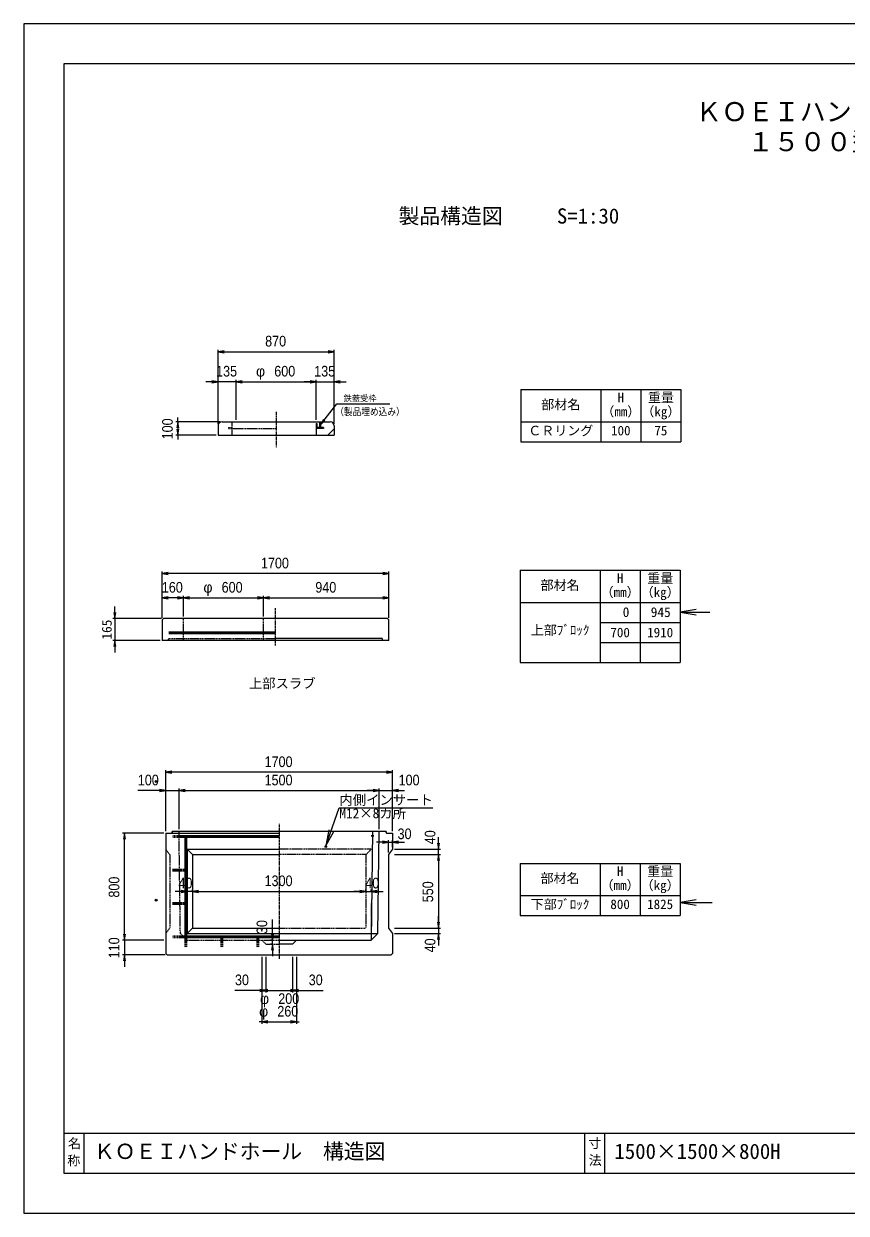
# Model space of a CAD drawing. Units: millimetres, scale not verified. Extents: x -210 to 210, y -148 to 148.
# Drawn here: x -210 to -4.6, y -148.5 to 148.5 of the extents above; entities that cross this region are included whole.
import ezdxf
from ezdxf.enums import TextEntityAlignment as Align

# ---------------------------------------------------------------- set-up
doc = ezdxf.new("R2010")
doc.units = ezdxf.units.MM
doc.header["$PDMODE"] = 32
doc.header["$PDSIZE"] = 0.5
doc.linetypes.add('USER1', pattern=[12.95, 6.35, -3.175, 0.25, -3.175])
doc.linetypes.add('USER2', pattern=[4.7625, 3.175, -1.5875])
doc.layers.add('0-0', color=7, linetype='Continuous')
for name, color, linetype, lineweight in [('0-1_0', 9, 'Continuous', 25), ('0-2_dims', 2, 'Continuous', 13), ('0-3_pen1実線', 4, 'Continuous', 13), ('0-4_pen2実線', 3, 'Continuous', 13), ('0-5_pen3実線', 7, 'Continuous', 25), ('0-6_pen4実線', 6, 'Continuous', 25), ('0-7_pen1一点', 4, 'USER1', 13), ('0-8_pen2破線', 3, 'USER2', 25), ('0-9_鉄筋１', 7, 'Continuous', 50), ('0-A_鉄筋２', 7, 'USER2', 50)]:
    doc.layers.add(name, color=color, linetype=linetype, lineweight=lineweight)
doc.styles.add('ＭＳ ゴシック', font='')
doc.styles.add('ＭＳ Ｐゴシック', font='')
doc.styles.get('ＭＳ ゴシック').set_extended_font_data('MS Gothic')
doc.styles.get('ＭＳ Ｐゴシック').set_extended_font_data('MS PGothic')

# ---------------------------------------------------------------- blocks, each defined once
blk = doc.blocks.new('部分図 1')
at = {"layer": '0-1_0'}
blk.add_lwpolyline([(0, 0), (12600, 0), (12600, 8910), (0, 8910)], close=True, dxfattribs=at)
at = {"layer": '0-2_dims'}
for p, q in [((1455.07, 5913.69), (1455.07, 6468.64)), ((1455.07, 6453.64), (2325.07, 6453.64)), ((2325.07, 5928.69), (2325.07, 6468.64)), ((1455.07, 5913.69), (1455.07, 6243.64)), ((1590.07, 5943.69), (1590.07, 6243.64)), ((1590.07, 5943.69), (1590.07, 6243.64)), ((2190.07, 5943.69), (2190.07, 6243.64)), ((2190.07, 5943.69), (2190.07, 6243.64)), ((2325.07, 5913.69), (2325.07, 6243.64)), ((1455.07, 6228.64), (1365.07, 6228.64)), ((1590.07, 6228.64), (1455.07, 6228.64)), ((1590.07, 6228.64), (2190.07, 6228.64)), ((1590.07, 6228.64), (1680.07, 6228.64)), ((2190.07, 6228.64), (2100.07, 6228.64)), ((2190.07, 6228.64), (2325.07, 6228.64)), ((2325.07, 6228.64), (2415.07, 6228.64)), ((1470.07, 5928.69), (1140.13, 5928.69)), ((1155.13, 5928.69), (1155.13, 5960.51)), ((1155.13, 5928.69), (1155.13, 5828.69)), ((1440.07, 5828.69), (1140.13, 5828.69)), ((1155.13, 5828.69), (1155.13, 5796.88)), ((1036, 4459.5), (1036, 4806.5)), ((2736, 4791.5), (1036, 4791.5)), ((2736, 4459.5), (2736, 4806.5)), ((1036, 4609.76), (1034.18, 4609.76)), ((1036, 4459.5), (1036, 4624.76)), ((1196, 4609.76), (1036, 4609.76)), ((1196, 4469.5), (1196, 4624.76)), ((1196, 4469.5), (1196, 4624.76)), ((1196, 4609.76), (1796, 4609.76)), ((1196, 4609.76), (1197.82, 4609.76)), ((1796, 4469.5), (1796, 4624.76)), ((1796, 4469.5), (1796, 4624.76)), ((1796, 4609.76), (2736, 4609.76)), ((2736, 4459.5), (2736, 4624.76)), ((1063, 2861), (1063, 3318)), ((2763, 3303), (1063, 3303)), ((2763, 2861), (2763, 3318)), ((1063, 3166), (854.36, 3166)), ((1063, 2861), (1063, 3181)), ((1063, 3166), (1163, 3166)), ((1163, 2876), (1163, 3181)), ((1163, 2876), (1163, 3181)), ((1163, 3166), (1253, 3166)), ((1163, 3166), (2663, 3166)), ((2663, 3166), (2573, 3166)), ((2663, 2876), (2663, 3181)), ((2663, 2876), (2663, 3181)), ((2663, 3166), (2763, 3166)), ((2763, 2861), (2763, 3181)), ((2763, 3166), (2853, 3166)), ((1048, 2846), (740, 2846)), ((755, 2046), (755, 2846)), ((2733, 2780.11), (2643, 2780.11)), ((2733, 2701), (2733, 2795.11)), ((2733, 2780.11), (2763, 2780.11)), ((2763, 2741), (2763, 2795.11)), ((2763, 2780.11), (2853, 2780.11)), ((3106.3, 2726), (3106.3, 2816)), ((2778, 2726), (3121.3, 2726)), ((2778, 2686), (3121.3, 2686)), ((2778, 2686), (3121.3, 2686)), ((3106.3, 2686), (3106.3, 2726)), ((3106.3, 2686), (3106.3, 2136)), ((3106.3, 2686), (3106.3, 2596)), ((1223, 2411), (1133, 2411)), ((1223, 2411), (1223, 2396)), ((1263, 2411), (1223, 2411)), ((1263, 2411), (1263, 2426)), ((1263, 2411), (2563, 2411)), ((1263, 2411), (1263, 2396)), ((1263, 2411), (1353, 2411)), ((2563, 2411), (2473, 2411)), ((2563, 2411), (2563, 2426)), ((2563, 2411), (2563, 2426)), ((2563, 2411), (2603, 2411)), ((2603, 2411), (2603, 2426)), ((2603, 2411), (2693, 2411)), ((1863, 2046), (1863, 2200.09)), ((3106.3, 2136), (3106.3, 2226)), ((755, 2046), (755, 2136)), ((2778, 2136), (3121.3, 2136)), ((2778, 2136), (3121.3, 2136)), ((2778, 2096), (3121.3, 2096)), ((3106.3, 2136), (3106.3, 2096)), ((3106.3, 2096), (3106.3, 2006)), ((1048, 2046), (740, 2046)), ((1048, 2046), (740, 2046)), ((755, 2046), (755, 1936)), ((1863, 2046), (1848, 2046)), ((1863, 2016), (1848, 2016)), ((1863, 2016), (1863, 2046)), ((1863, 2016), (1863, 1926)), ((1058, 1936), (740, 1936)), ((755, 1936), (755, 1846)), ((1783, 1921), (1783, 1654)), ((1783, 1921), (1783, 1419)), ((1813, 1921), (1813, 1654)), ((1813, 1921), (1813, 1654)), ((2013, 1921), (2013, 1654)), ((2013, 1921), (2013, 1654)), ((2043, 1921), (2043, 1419)), ((2043, 1921), (2043, 1654)), ((1813, 1669), (1723, 1669)), ((1813, 1669), (2013, 1669)), ((2013, 1669), (2103, 1669)), ((1783, 1434), (1763, 1434)), ((1783, 1434), (2043, 1434)), ((2043, 1434), (2063, 1434))]:
    blk.add_line(p, q, dxfattribs=at)
at = {"layer": '0-2_dims', "lineweight": 18}
for p, q in [((2391.09, 6062.05), (2742.55, 6062.05)), ((681, 4454.5), (681, 4544.5)), ((4918, 4501.5), (5139.93, 4501.5)), ((1031, 4454.5), (666, 4454.5)), ((681, 4454.5), (681, 4289.5)), ((1021, 4289.5), (666, 4289.5)), ((681, 4289.5), (681, 4199.5)), ((4917.7, 2328.24), (5157, 2328.24))]:
    blk.add_line(p, q, dxfattribs=at)
at = {"layer": '0-2_dims'}
for points in [[(1500.07, 6461.14), (1455.07, 6453.64), (1500.07, 6446.14)], [(2280.07, 6446.14), (2325.07, 6453.64), (2280.07, 6461.14)], [(1410.07, 6221.14), (1455.07, 6228.64), (1410.07, 6236.14)], [(1635.07, 6236.14), (1590.07, 6228.64), (1635.07, 6221.14)], [(1635.07, 6236.14), (1590.07, 6228.64), (1635.07, 6221.14)], [(2145.07, 6221.14), (2190.07, 6228.64), (2145.07, 6236.14)], [(2145.07, 6221.14), (2190.07, 6228.64), (2145.07, 6236.14)], [(2370.07, 6236.14), (2325.07, 6228.64), (2370.07, 6221.14)], [(2222.07, 5906.69), (2346.09, 6062.05), (2391.09, 6062.05)], [(1162.63, 5883.69), (1155.13, 5928.69), (1147.63, 5883.69)], [(2244.28, 5946.54), (2222.07, 5906.69), (2256.01, 5937.18)], [(1147.63, 5873.69), (1155.13, 5828.69), (1162.63, 5873.69)], [(1081, 4799), (1036, 4791.5), (1081, 4784)], [(2691, 4784), (2736, 4791.5), (2691, 4799)], [(1081, 4617.26), (1036, 4609.76), (1081, 4602.26)], [(1151, 4602.26), (1196, 4609.76), (1151, 4617.26)], [(1241, 4617.26), (1196, 4609.76), (1241, 4602.26)], [(1751, 4602.26), (1796, 4609.76), (1751, 4617.26)], [(1841, 4617.26), (1796, 4609.76), (1841, 4602.26)], [(2691, 4602.26), (2736, 4609.76), (2691, 4617.26)], [(1108, 3310.5), (1063, 3303), (1108, 3295.5)], [(2718, 3295.5), (2763, 3303), (2718, 3310.5)], [(1018, 3158.5), (1063, 3166), (1018, 3173.5)], [(1208, 3173.5), (1163, 3166), (1208, 3158.5)], [(1208, 3173.5), (1163, 3166), (1208, 3158.5)], [(2618, 3158.5), (2663, 3166), (2618, 3173.5)], [(2618, 3158.5), (2663, 3166), (2618, 3173.5)], [(2808, 3173.5), (2763, 3166), (2808, 3158.5)], [(762.5, 2801), (755, 2846), (747.5, 2801)], [(2688, 2772.61), (2733, 2780.11), (2688, 2787.61)], [(2808, 2787.61), (2763, 2780.11), (2808, 2772.61)], [(3098.8, 2771), (3106.3, 2726), (3113.8, 2771)], [(3113.8, 2641), (3106.3, 2686), (3098.8, 2641)], [(3113.8, 2641), (3106.3, 2686), (3098.8, 2641)], [(1178, 2403.5), (1223, 2411), (1178, 2418.5)], [(1308, 2418.5), (1263, 2411), (1308, 2403.5)], [(1308, 2418.5), (1263, 2411), (1308, 2403.5)], [(2518, 2403.5), (2563, 2411), (2518, 2418.5)], [(2518, 2403.5), (2563, 2411), (2518, 2418.5)], [(2648, 2418.5), (2603, 2411), (2648, 2403.5)], [(3098.8, 2181), (3106.3, 2136), (3113.8, 2181)], [(3098.8, 2181), (3106.3, 2136), (3113.8, 2181)], [(747.5, 2091), (755, 2046), (762.5, 2091)], [(747.5, 2091), (755, 2046), (762.5, 2091)], [(1855.5, 2091), (1863, 2046), (1870.5, 2091)], [(3113.8, 2051), (3106.3, 2096), (3098.8, 2051)], [(1870.5, 1971), (1863, 2016), (1855.5, 1971)], [(762.5, 1891), (755, 1936), (747.5, 1891)], [(1813, 1669), (1783, 1669), (1582.18, 1669)], [(1768, 1661.5), (1813, 1669), (1768, 1676.5)], [(1768, 1661.5), (1813, 1669), (1768, 1676.5)], [(1828, 1676.5), (1783, 1669), (1828, 1661.5)], [(1998, 1661.5), (2043, 1669), (1998, 1676.5)], [(2058, 1676.5), (2013, 1669), (2058, 1661.5)], [(2058, 1676.5), (2013, 1669), (2058, 1661.5)], [(2013, 1669), (2043, 1669), (2243.82, 1669)], [(1828, 1441.5), (1783, 1434), (1828, 1426.5)], [(1998, 1426.5), (2043, 1434), (1998, 1441.5)]]:
    blk.add_lwpolyline(points, dxfattribs=at)
at = {"layer": '0-2_dims', "lineweight": 18}
for points in [[(673.5, 4499.5), (681, 4454.5), (688.5, 4499.5)], [(5038, 4521.5), (4918, 4501.5), (5038, 4481.5)], [(688.5, 4244.5), (681, 4289.5), (673.5, 4244.5)], [(5037.7, 2348.24), (4917.7, 2328.24), (5037.7, 2308.24)]]:
    blk.add_lwpolyline(points, dxfattribs=at)
at = {"layer": '0-3_pen1実線'}
for p, q in [((2222.07, 5907.72), (2243.05, 5928.69)), ((2190.07, 5875.72), (2193.05, 5878.69)), ((2277.75, 5828.69), (2325.07, 5876.01))]:
    blk.add_line(p, q, dxfattribs=at)
at = {"layer": '0-4_pen2実線'}
for p, q in [((2190.07, 5916.19), (2190.07, 5878.69)), ((2190.07, 5916.19), (2196.07, 5916.19)), ((2216.07, 5884.69), (2196.07, 5884.69)), ((2216.07, 5928.69), (2216.07, 5884.69)), ((2222.07, 5928.69), (2222.07, 5884.69)), ((2246.07, 5884.69), (2222.07, 5884.69)), ((2246.07, 5884.69), (2246.07, 5878.69)), ((2246.07, 5878.69), (2190.07, 5878.69)), ((2190.07, 5878.69), (2190.07, 5828.69))]:
    blk.add_line(p, q, dxfattribs=at)
at = {"layer": '0-4_pen2実線', "linetype": 'USER2'}
blk.add_line((2196.07, 5916.19), (2196.07, 5884.69), dxfattribs=at)
at = {"layer": '0-5_pen3実線'}
for p, q in [((4323.07, 6169.23), (4323.07, 5779.23)), ((4623.07, 6169.23), (4623.07, 5779.23)), ((1455.07, 5898.69), (1455.07, 5828.69)), ((1485.07, 5928.69), (2295.07, 5928.69)), ((2325.07, 5898.69), (2325.07, 5828.69)), ((3723.07, 5929.23), (4923.07, 5929.23)), ((1455.07, 5828.69), (2325.07, 5828.69)), ((4318, 4816), (4318, 4126)), ((4618, 4816), (4618, 4126)), ((3718, 4576), (4918, 4576)), ((1046, 4454.5), (1036, 4444.5)), ((1036, 4444.5), (1036, 4289.5)), ((2726, 4454.5), (1046, 4454.5)), ((2726, 4454.5), (2736, 4444.5)), ((2736, 4289.5), (2736, 4444.5)), ((4318, 4426), (4918, 4426)), ((2736, 4289.5), (1036, 4289.5)), ((2686, 4304.5), (1886, 4304.5)), ((2691, 4289.5), (2686, 4304.5)), ((4318, 4276), (4918, 4276)), ((1113, 2861), (1108, 2846)), ((1108, 2846), (1113, 2861)), ((1113, 2861), (1913, 2861)), ((1913, 2861), (2713, 2861)), ((2613, 2861), (2603, 2046)), ((2653, 2096), (2663, 2861)), ((2713, 2861), (2718, 2846)), ((2718, 2846), (2713, 2861)), ((1063, 2846), (1913, 2846)), ((1063, 2846), (1063, 1946)), ((2718, 2846), (2763, 2846)), ((2763, 2846), (2763, 2726)), ((1223, 2726), (1913, 2726)), ((1223, 2726), (1223, 2096)), ((1263, 2686), (1223, 2726)), ((1263, 2686), (1913, 2686)), ((2763, 2726), (2733, 2686)), ((2733, 2686), (2733, 2136)), ((4317.7, 2620.74), (4317.7, 2230.74)), ((4617.7, 2620.74), (4617.7, 2230.74)), ((3717.7, 2380.74), (4917.7, 2380.74)), ((1263, 2136), (1913, 2136)), ((2603, 2046), (2653, 2096)), ((2733, 2136), (2763, 2096)), ((2763, 2096), (2763, 1946)), ((1913, 2046), (2603, 2046)), ((2013, 2016), (1913, 2016)), ((2043, 2046), (2013, 2016)), ((1063, 1946), (1073, 1936)), ((1073, 1936), (2753, 1936)), ((2763, 1946), (2753, 1936)), ((450, 600), (450, 300)), ((4350, 600), (4350, 300))]:
    blk.add_line(p, q, dxfattribs=at)
at = {"layer": '0-5_pen3実線', "lineweight": 13}
for points in [[(2263, 2752), (2364, 3037), (3064.5, 3037)], [(2284.23, 2871.79), (2263, 2752), (2321.93, 2858.43)]]:
    blk.add_lwpolyline(points, dxfattribs=at)
at = {"layer": '0-5_pen3実線'}
for points in [[(1263, 2686), (1263, 2136), (1223, 2096)], [(1223, 2096), (1913, 2096), (2653, 2096)]]:
    blk.add_lwpolyline(points, dxfattribs=at)
blk.add_circle((2263, 2746), 6, dxfattribs=at)
for centre, start, end in [((1485.07, 5898.69), 90, 180), ((2295.07, 5898.69), 0, 90)]:
    blk.add_arc(centre, 30, start, end, dxfattribs=at)
for p in [(992.61, 3234.9), (992.61, 2345.71)]:
    blk.add_point(p, dxfattribs=at)
at = {"layer": '0-6_pen4実線'}
for p, q in [((3723.07, 6169.23), (3723.07, 5779.23)), ((3723.07, 6169.23), (4923.07, 6169.23)), ((4923.07, 6169.23), (4923.07, 5779.23)), ((3723.07, 5779.23), (4923.07, 5779.23)), ((3718, 4816), (4918, 4816)), ((3718, 4816), (3718, 4126)), ((4918, 4816), (4918, 4126)), ((3718, 4126), (4918, 4126)), ((3717.7, 2620.74), (4917.7, 2620.74)), ((3717.7, 2620.74), (3717.7, 2230.74)), ((4917.7, 2620.74), (4917.7, 2230.74)), ((3717.7, 2230.74), (4917.7, 2230.74)), ((300, 600), (12300, 600)), ((4200, 600), (4200, 300))]:
    blk.add_line(p, q, dxfattribs=at)
blk.add_lwpolyline([(300, 300), (12300, 300), (12300, 8610), (300, 8610)], close=True, dxfattribs=at)
at = {"layer": '0-7_pen1一点'}
for p, q in [((1890.07, 6002.77), (1890.07, 5735.14)), ((1886, 4253.5), (1886, 4533.38)), ((1913, 2917), (1913, 1903))]:
    blk.add_line(p, q, dxfattribs=at)
at = {"layer": '0-8_pen2破線'}
for p, q in [((1534.07, 5884.69), (1558.07, 5884.69)), ((1534.07, 5884.69), (1534.07, 5878.69)), ((1558.07, 5928.69), (1558.07, 5828.69)), ((1534.07, 5878.69), (1890.07, 5878.69)), ((1196, 4289.5), (1196, 4454.5)), ((1796, 4289.5), (1796, 4454.5)), ((1081, 4289.5), (1086, 4304.5)), ((1086, 4304.5), (1886, 4304.5)), ((1173, 2096), (1163, 2861)), ((1063, 2726), (1093, 2686)), ((1093, 2686), (1093, 2136)), ((2603, 2726), (1913, 2726)), ((2563, 2686), (1913, 2686)), ((2563, 2686), (2603, 2726)), ((2563, 2686), (2563, 2136)), ((2603, 2321), (2603, 2096)), ((1093, 2136), (1063, 2096)), ((1223, 2046), (1173, 2096)), ((1913, 2136), (2563, 2136)), ((1223, 2046), (1913, 2046)), ((1783, 2046), (1813, 2016)), ((1813, 2016), (1913, 2016))]:
    blk.add_line(p, q, dxfattribs=at)
at = {"layer": '0-9_鉄筋１'}
for p, q in [((1086, 4348.5), (1886, 4348.5)), ((1213, 2831), (1213, 2041)), ((1213, 2821), (1913, 2821)), ((2612.51, 2821), (2613, 2821)), ((2613, 2831), (2613, 2821)), ((1213, 2071), (1913, 2071)), ((1483, 2081), (1483, 2041)), ((1753, 2081), (1753, 2041)), ((2073, 2046), (2073, 2041)), ((2343, 2046), (2343, 2041))]:
    blk.add_line(p, q, dxfattribs=at)
at = {"layer": '0-A_鉄筋２'}
for p, q in [((1213, 2821), (1113, 2821)), ((1113, 2571), (1223, 2571)), ((1113, 2321), (1223, 2321)), ((2606.37, 2321), (2603, 2321)), ((1213, 2071), (1113, 2071)), ((1213, 2041), (1213, 1991)), ((1483, 2041), (1483, 1991)), ((1753, 2041), (1753, 1991))]:
    blk.add_line(p, q, dxfattribs=at)
at = {"layer": '0-2_dims', "color": 7, "style": 'ＭＳ Ｐゴシック'}
for s, height, width, p in [('870', 79.98, 0.9, (1808.25, 6468.64)), ('135', 79.98, 0.9, (1440.75, 6243.64)), ('600', 79.98, 0.9, (1876.43, 6243.64)), ('135', 79.98, 0.9, (2175.75, 6243.64)), ('（製品埋め込み）', 54.61, 0.85, (2333.6, 5960.49)), ('1700', 79.98, 0.9, (1776.91, 4806.5)), ('160', 79.98, 0.9, (1034.18, 4624.76)), ('600', 79.98, 0.9, (1482.36, 4624.76)), ('940', 79.98, 0.9, (2184.18, 4624.76)), ('1700', 79.98, 0.9, (1803.91, 3318)), ('100', 79.98, 0.9, (854.36, 3181)), ('1500', 79.98, 0.9, (1803.91, 3181)), ('100', 79.98, 0.9, (2808, 3181)), ('30', 79.98, 0.9, (2800.24, 2778.07)), ('40', 79.98, 0.9, (1158.84, 2408.95)), ('1300', 79.98, 0.9, (1803.91, 2426)), ('40', 79.98, 0.9, (2558.07, 2408.95)), ('30', 79.98, 0.9, (1582.18, 1684)), ('30', 79.98, 0.9, (2134.73, 1684)), ('200', 79.98, 0.9, (1906.36, 1543.45)), ('260', 79.98, 0.9, (1899.36, 1449))]:
    blk.add_text(s, height=height, dxfattribs=dict(at, width=width)).set_placement(p, align=Align.BOTTOM_LEFT)
for s, height, p in [('φ', 79.98, (1740.07, 6243.64)), ('鉄蓋受枠', 44.11, (2395.37, 6068.59)), ('φ', 79.98, (1346, 4624.76)), ('φ', 79.98, (1770, 1543.45)), ('φ', 79.98, (1763, 1449))]:
    blk.add_text(s, height=height, dxfattribs=at).set_placement(p, align=Align.BOTTOM_LEFT)
at = {"layer": '0-2_dims', "color": 7, "style": 'ＭＳ Ｐゴシック', "width": 0.9}
for s, p in [('100', (1140.13, 5796.88)), ('40', (3107.84, 2763.89)), ('800', (740, 2364.18)), ('550', (3091.3, 2329.18)), ('30', (1848, 2091)), ('110', (740, 1909.18)), ('40', (3107.84, 1953.89))]:
    blk.add_text(s, height=79.98, rotation=90, dxfattribs=at).set_placement(p, align=Align.BOTTOM_LEFT)
at = {"layer": '0-2_dims', "color": 7, "style": 'ＭＳ ゴシック'}
blk.add_text('165', height=73.31, rotation=90, dxfattribs=at).set_placement((680.5, 4297), align=Align.BOTTOM_LEFT)
at = {"layer": '0-5_pen3実線', "style": 'ＭＳ ゴシック'}
for s, height, p in [('\u3000製品構造図\u3000', 114.4, (2651.46, 7378.74)), ('S=1:30', 114.4, (3994.1, 7378.74)), ('重量', 71.47, (4675.59, 6052.99)), ('部材名', 71.47, (3876.84, 6000.49)), ('H', 71.47, (4448.7, 6052.99)), ('（mm）', 71.49, (4326.8, 5947.98)), ('（kg）', 71.49, (4626.8, 5947.98)), ('ＣＲリング', 71.46, (3779.37, 5805.5)), ('100', 71.47, (4399.96, 5805.49)), ('75', 71.44, (4724.34, 5805.51)), ('部材名', 71.47, (3871.77, 4647.26)), ('H', 71.47, (4443.63, 4699.75)), ('重量', 71.47, (4670.52, 4699.76)), ('（mm）', 71.49, (4321.73, 4594.74)), ('（kg）', 71.49, (4621.73, 4594.74)), ('0', 73.31, (4487, 4444)), ('945', 73.31, (4697, 4444)), ('上部ﾌﾞﾛｯｸ', 71.48, (3798.64, 4311.25)), ('700', 71.48, (4394.87, 4293.11)), ('1910', 71.45, (4670.54, 4293.13)), ('上部スラブ', 73.31, (1686, 3910.5)), ('内側インサート', 73.31, (2364.5, 3037.5)), ('M12×8カ所', 73.31, (2364, 2937)), ('H', 71.47, (4443.33, 2504.49)), ('重量', 71.47, (4670.22, 2504.5)), ('部材名', 71.47, (3871.47, 2452)), ('（mm）', 71.49, (4321.43, 2399.48)), ('（kg）', 71.49, (4621.43, 2399.48)), ('下部ﾌﾞﾛｯｸ', 71.48, (3798.34, 2256.99)), ('800', 71.47, (4394.59, 2257)), ('1825', 71.47, (4670.21, 2257)), ('名', 71.47, (330.86, 466.05)), ('ＫＯＥＩハンドホール\u3000構造図', 114.4, (525, 372)), ('寸', 71.38, (4229.1, 466.63)), ('1500×1500×800H', 114.4, (4425, 372.01)), ('称', 71.43, (325.72, 337.31)), ('法', 71.44, (4232.55, 339.37))]:
    blk.add_text(s, height=height, dxfattribs=at).set_placement(p, align=Align.BOTTOM_LEFT)
at = {"layer": '0-6_pen4実線', "style": 'ＭＳ ゴシック'}
for s, p in [('\u3000ＫＯＥＩハンドホール構造図\u3000', (4837.55, 8137.5)), ('１５００型シリーズ', (5422.51, 7912.5))]:
    blk.add_text(s, height=143, dxfattribs=at).set_placement(p, align=Align.BOTTOM_LEFT)

msp = doc.modelspace()

# ---------------------------------------------------------------- block references
at = {"layer": '0-0', "xscale": 0.0333333, "yscale": 0.0333333}
msp.add_blockref('部分図 1', (-210, -148.5), dxfattribs=at)

doc.saveas('drawing.dxf')
